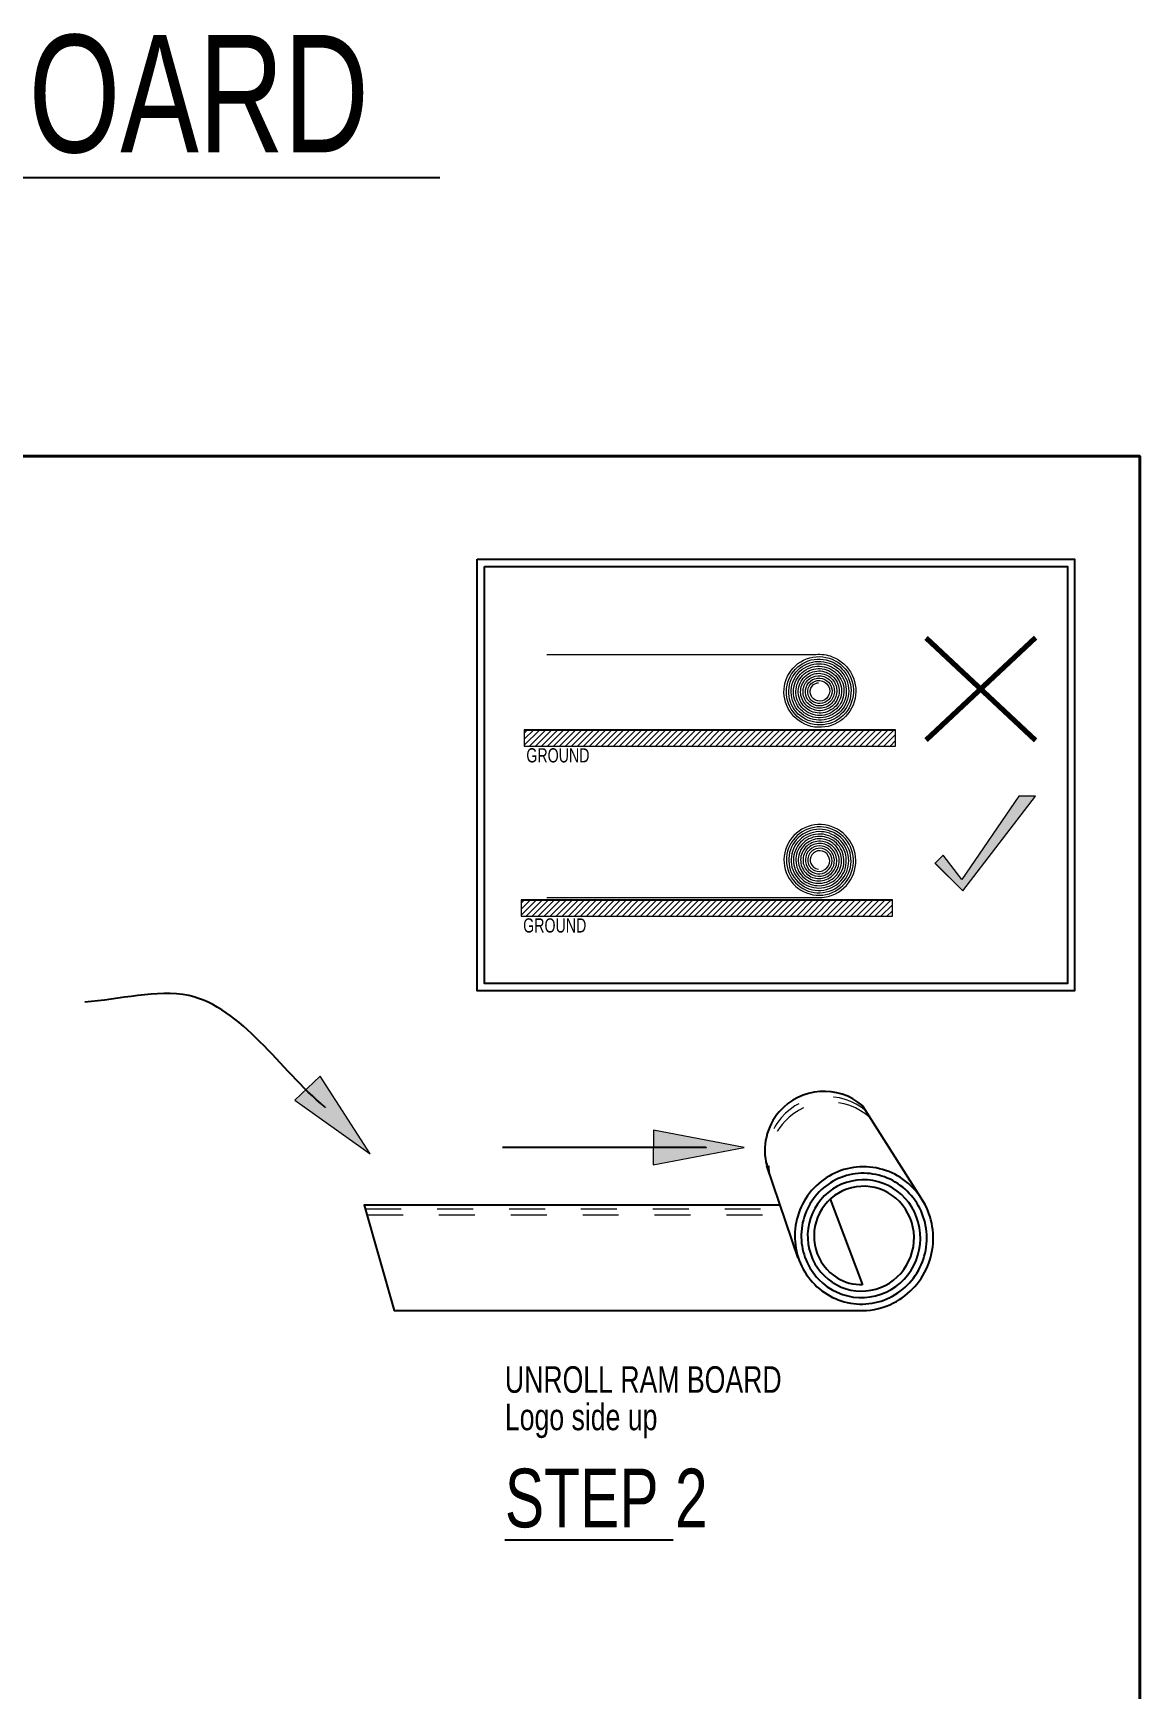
# Model space of a CAD drawing. Header units: inches. Extents: x -9 to 49, y -7 to 10.3.
# Drawn here: x 6.053 to 9.133, y 5.722 to 10.329 of the extents above; entities that cross this region are included whole.
import ezdxf

# ---------------------------------------------------------------- set-up
doc = ezdxf.new("R2010")
doc.units = ezdxf.units.IN
doc.header["$MEASUREMENT"] = 0
for name, pattern in [('AI-Linetype-118', [0.048611, 0.027778, -0.020833]), ('AI-Linetype-119', [0.048611, 0.027778, -0.020833]), ('AI-Linetype-30', [0.048611, 0.027778, -0.020833]), ('AI-Linetype-31', [0.048611, 0.027778, -0.020833])]:
    doc.linetypes.add(name, pattern=pattern)
for name, color, linetype in [('A-Anno-Titl-Otln', 7, 'Continuous'), ('A-ANNO-TXT', 7, 'Continuous'), ('A-LINE-HIDDEN', 7, 'Continuous'), ('A-LINE-HVY', 7, 'Continuous'), ('A-LINE-LIGHT', 7, 'Continuous'), ('A-LINE-SCREEN', 7, 'Continuous'), ('G-Anno-Nplt', 7, 'Continuous')]:
    doc.layers.add(name, color=color, linetype=linetype)

# ---------------------------------------------------------------- blocks, each defined once
blk = doc.blocks.new('block 8')
at = {"layer": 'A-LINE-SCREEN', "lineweight": 0}
for points in [[(8.4446, 7.8719), (8.4446, 7.9172), (7.4115, 7.9172), (7.4115, 7.8719), (8.4446, 7.8719)], [(7.4115, 7.9077), (7.4209, 7.9172)], [(7.4115, 7.891), (7.4376, 7.9172)], [(7.4115, 7.8743), (7.4543, 7.9172)], [(7.4258, 7.8719), (7.4711, 7.9172)], [(7.4425, 7.8719), (7.4878, 7.9172)], [(7.4592, 7.8719), (7.5045, 7.9172)], [(7.476, 7.8719), (7.5212, 7.9172)], [(7.4927, 7.8719), (7.538, 7.9172)], [(7.5094, 7.8719), (7.5547, 7.9172)], [(7.5261, 7.8719), (7.5714, 7.9172)], [(7.5429, 7.8719), (7.5881, 7.9172)], [(7.5596, 7.8719), (7.6049, 7.9172)], [(7.5763, 7.8719), (7.6216, 7.9172)], [(7.593, 7.8719), (7.6383, 7.9172)], [(7.6098, 7.8719), (7.655, 7.9172)], [(7.6265, 7.8719), (7.6718, 7.9172)], [(7.6432, 7.8719), (7.6885, 7.9172)], [(7.6599, 7.8719), (7.7052, 7.9172)], [(7.6767, 7.8719), (7.7219, 7.9172)], [(7.6934, 7.8719), (7.7386, 7.9172)], [(7.7101, 7.8719), (7.7554, 7.9172)], [(7.7268, 7.8719), (7.7721, 7.9172)], [(7.7436, 7.8719), (7.7888, 7.9172)], [(7.7603, 7.8719), (7.8055, 7.9172)], [(7.777, 7.8719), (7.8223, 7.9172)], [(7.7937, 7.8719), (7.839, 7.9172)], [(7.8104, 7.8719), (7.8557, 7.9172)], [(7.8272, 7.8719), (7.8724, 7.9172)], [(7.8439, 7.8719), (7.8892, 7.9172)], [(7.8606, 7.8719), (7.9059, 7.9172)], [(7.8773, 7.8719), (7.9226, 7.9172)], [(7.8941, 7.8719), (7.9393, 7.9172)], [(7.9108, 7.8719), (7.9561, 7.9172)], [(7.9275, 7.8719), (7.9728, 7.9172)], [(7.9442, 7.8719), (7.9895, 7.9172)], [(7.961, 7.8719), (8.0062, 7.9172)], [(7.9777, 7.8719), (8.023, 7.9172)], [(7.9944, 7.8719), (8.0397, 7.9172)], [(8.0111, 7.8719), (8.0564, 7.9172)], [(8.0279, 7.8719), (8.0731, 7.9172)], [(8.0446, 7.8719), (8.0898, 7.9172)], [(8.0613, 7.8719), (8.1066, 7.9172)], [(8.078, 7.8719), (8.1233, 7.9172)], [(8.0947, 7.8719), (8.14, 7.9172)], [(8.1115, 7.8719), (8.1567, 7.9172)], [(8.1282, 7.8719), (8.1735, 7.9172)], [(8.1449, 7.8719), (8.1902, 7.9172)], [(8.1616, 7.8719), (8.2069, 7.9172)], [(8.1784, 7.8719), (8.2236, 7.9172)], [(8.1951, 7.8719), (8.2404, 7.9172)], [(8.2118, 7.8719), (8.2571, 7.9172)], [(8.2285, 7.8719), (8.2738, 7.9172)], [(8.2453, 7.8719), (8.2905, 7.9172)], [(8.262, 7.8719), (8.3073, 7.9172)], [(8.2787, 7.8719), (8.324, 7.9172)], [(8.2954, 7.8719), (8.3407, 7.9172)], [(8.3122, 7.8719), (8.3574, 7.9172)], [(8.3289, 7.8719), (8.3741, 7.9172)], [(8.3456, 7.8719), (8.3909, 7.9172)], [(8.3623, 7.8719), (8.4076, 7.9172)], [(8.3791, 7.8719), (8.4243, 7.9172)], [(8.3958, 7.8719), (8.441, 7.9172)], [(8.4125, 7.8719), (8.4446, 7.9039)], [(8.4292, 7.8719), (8.4446, 7.8872)]]:
    blk.add_lwpolyline(points, dxfattribs=at)
blk = doc.blocks.new('block 9')
at = {"layer": 'A-LINE-SCREEN', "color": 8, "lineweight": 25}
blk.add_lwpolyline([(7.4115, 7.9172), (8.4446, 7.9172)], dxfattribs=at)
blk = doc.blocks.new('block 10')
at = {"layer": 'A-LINE-SCREEN', "lineweight": 0}
for points in [[(8.4534, 8.3452), (8.4534, 8.3904), (7.4203, 8.3904), (7.4203, 8.3452), (8.4534, 8.3452)], [(7.4203, 8.381), (7.4297, 8.3904)], [(7.4203, 8.3643), (7.4465, 8.3904)], [(7.4203, 8.3476), (7.4632, 8.3904)], [(7.4346, 8.3452), (7.4799, 8.3904)], [(7.4514, 8.3452), (7.4966, 8.3904)], [(7.4681, 8.3452), (7.5134, 8.3904)], [(7.4848, 8.3452), (7.5301, 8.3904)], [(7.5015, 8.3452), (7.5468, 8.3904)], [(7.5183, 8.3452), (7.5635, 8.3904)], [(7.535, 8.3452), (7.5803, 8.3904)], [(7.5517, 8.3452), (7.597, 8.3904)], [(7.5684, 8.3452), (7.6137, 8.3904)], [(7.5852, 8.3452), (7.6304, 8.3904)], [(7.6019, 8.3452), (7.6471, 8.3904)], [(7.6186, 8.3452), (7.6639, 8.3904)], [(7.6353, 8.3452), (7.6806, 8.3904)], [(7.6521, 8.3452), (7.6973, 8.3904)], [(7.6688, 8.3452), (7.714, 8.3904)], [(7.6855, 8.3452), (7.7308, 8.3904)], [(7.7022, 8.3452), (7.7475, 8.3904)], [(7.7189, 8.3452), (7.7642, 8.3904)], [(7.7357, 8.3452), (7.7809, 8.3904)], [(7.7524, 8.3452), (7.7977, 8.3904)], [(7.7691, 8.3452), (7.8144, 8.3904)], [(7.7858, 8.3452), (7.8311, 8.3904)], [(7.8026, 8.3452), (7.8478, 8.3904)], [(7.8193, 8.3452), (7.8646, 8.3904)], [(7.836, 8.3452), (7.8813, 8.3904)], [(7.8527, 8.3452), (7.898, 8.3904)], [(7.8695, 8.3452), (7.9147, 8.3904)], [(7.8862, 8.3452), (7.9314, 8.3904)], [(7.9029, 8.3452), (7.9482, 8.3904)], [(7.9196, 8.3452), (7.9649, 8.3904)], [(7.9364, 8.3452), (7.9816, 8.3904)], [(7.9531, 8.3452), (7.9983, 8.3904)], [(7.9698, 8.3452), (8.0151, 8.3904)], [(7.9865, 8.3452), (8.0318, 8.3904)], [(8.0032, 8.3452), (8.0485, 8.3904)], [(8.02, 8.3452), (8.0652, 8.3904)], [(8.0367, 8.3452), (8.082, 8.3904)], [(8.0534, 8.3452), (8.0987, 8.3904)], [(8.0701, 8.3452), (8.1154, 8.3904)], [(8.0869, 8.3452), (8.1321, 8.3904)], [(8.1036, 8.3452), (8.1489, 8.3904)], [(8.1203, 8.3452), (8.1656, 8.3904)], [(8.137, 8.3452), (8.1823, 8.3904)], [(8.1538, 8.3452), (8.199, 8.3904)], [(8.1705, 8.3452), (8.2158, 8.3904)], [(8.1872, 8.3452), (8.2325, 8.3904)], [(8.2039, 8.3452), (8.2492, 8.3904)], [(8.2207, 8.3452), (8.2659, 8.3904)], [(8.2374, 8.3452), (8.2826, 8.3904)], [(8.2541, 8.3452), (8.2994, 8.3904)], [(8.2708, 8.3452), (8.3161, 8.3904)], [(8.2876, 8.3452), (8.3328, 8.3904)], [(8.3043, 8.3452), (8.3495, 8.3904)], [(8.321, 8.3452), (8.3663, 8.3904)], [(8.3377, 8.3452), (8.383, 8.3904)], [(8.3544, 8.3452), (8.3997, 8.3904)], [(8.3712, 8.3452), (8.4164, 8.3904)], [(8.3879, 8.3452), (8.4332, 8.3904)], [(8.4046, 8.3452), (8.4499, 8.3904)], [(8.4213, 8.3452), (8.4534, 8.3772)], [(8.4381, 8.3452), (8.4534, 8.3605)]]:
    blk.add_lwpolyline(points, dxfattribs=at)
blk = doc.blocks.new('block 11')
at = {"layer": 'A-LINE-SCREEN', "color": 8, "lineweight": 25}
blk.add_lwpolyline([(7.4203, 8.3904), (8.4534, 8.3904)], dxfattribs=at)
blk = doc.blocks.new('block 345')
at = {"layer": 'A-LINE-HVY', "color": 7, "lineweight": 25}
blk.add_lwpolyline([(7.3092, 8.8449), (8.9319, 8.8449), (8.9319, 7.6844), (7.3092, 7.6844), (7.3092, 8.8449)], dxfattribs=at)
blk = doc.blocks.new('block 346')
at = {"layer": 'A-LINE-HVY', "color": 7, "lineweight": 25}
blk.add_lwpolyline([(7.2894, 8.8647), (8.9518, 8.8647), (8.9518, 7.6645), (7.2894, 7.6645), (7.2894, 8.8647)], dxfattribs=at)
blk = doc.blocks.new('block 347')
at = {"layer": 'A-LINE-HVY'}
blk.add_hatch(color=7, dxfattribs=at).paths.add_polyline_path([(8.8434, 8.2058), (8.7965, 8.2058), (8.6382, 7.9738), (8.5857, 8.0414), (8.5635, 8.0191), (8.6405, 7.9421)])
at = {"layer": 'A-LINE-HVY', "lineweight": 0}
blk.add_lwpolyline([(8.8434, 8.2058), (8.7965, 8.2058), (8.6382, 7.9738), (8.5857, 8.0414), (8.5635, 8.0191), (8.6405, 7.9421), (8.8434, 8.2058)], dxfattribs=at)
blk = doc.blocks.new('block 348')
at = {"layer": 'A-LINE-HVY'}
h = blk.add_hatch(color=7, dxfattribs=at)
h.dxf.hatch_style = 2
h.paths.add_polyline_path([(8.5632, 8.0195), (8.6405, 7.9421), (8.8434, 8.2058), (8.7965, 8.2058), (8.6382, 7.9738), (8.5857, 8.0414), (8.5635, 8.0191)])
at = {"layer": 'A-LINE-HVY', "lineweight": 0}
blk.add_lwpolyline([(8.5632, 8.0195), (8.6405, 7.9421), (8.8434, 8.2058), (8.7965, 8.2058), (8.6382, 7.9738), (8.5857, 8.0414), (8.5635, 8.0191)], dxfattribs=at)
blk = doc.blocks.new('block 367')
at = {"layer": 'A-LINE-HVY', "color": 7, "lineweight": 25}
blk.add_open_spline([(8.3621, 7.3444), (8.2934, 7.4039), (8.1895, 7.3965), (8.1299, 7.3279), (8.0943, 7.2868), (8.0813, 7.2308), (8.0951, 7.1782)], degree=3, knots=[0, 0, 0, 0, 1, 1, 1, 2, 2, 2, 2], dxfattribs=at)
blk = doc.blocks.new('block 368')
at = {"layer": 'A-LINE-HVY', "color": 7, "lineweight": 25}
blk.add_lwpolyline([(8.1323, 7.0682), (6.9751, 7.0682), (7.0585, 6.7747), (8.3676, 6.7747)], dxfattribs=at)
blk = doc.blocks.new('block 369')
at = {"layer": 'A-LINE-HVY', "color": 7, "lineweight": 25}
blk.add_lwpolyline([(8.1824, 6.9204), (8.0953, 7.1775)], dxfattribs=at)
blk = doc.blocks.new('block 370')
at = {"layer": 'A-LINE-HVY', "color": 7, "lineweight": 25}
blk.add_lwpolyline([(8.5356, 7.0698), (8.3623, 7.3437)], dxfattribs=at)
blk = doc.blocks.new('block 371')
at = {"layer": 'A-LINE-HVY', "color": 7, "lineweight": 25}
blk.add_open_spline([(8.3613, 6.7747), (8.3913, 6.7751), (8.421, 6.7824), (8.4477, 6.7958), (8.4928, 6.8185), (8.5286, 6.8589), (8.546, 6.9063), (8.5634, 6.9536), (8.5622, 7.0074), (8.5432, 7.0535), (8.5241, 7.0996), (8.4874, 7.1376), (8.4429, 7.1577), (8.3984, 7.1779), (8.3466, 7.18), (8.3011, 7.164), (8.2556, 7.1479), (8.2168, 7.1139), (8.1947, 7.0711), (8.1726, 7.0282), (8.1674, 6.977), (8.18, 6.931), (8.1927, 6.8849), (8.223, 6.8444), (8.2628, 6.8199), (8.3026, 6.7954), (8.3515, 6.7871), (8.3965, 6.7968), (8.4416, 6.8064), (8.4823, 6.834), (8.5083, 6.8719), (8.5343, 6.9098), (8.5453, 6.9577), (8.5387, 7.0028), (8.5322, 7.048), (8.5082, 7.09), (8.4734, 7.118), (8.4386, 7.146), (8.3934, 7.1598), (8.3496, 7.1561), (8.3059, 7.1524), (8.2641, 7.1313), (8.2351, 7.0986), (8.2061, 7.0659), (8.1901, 7.022), (8.191, 6.9785), (8.1918, 6.9351), (8.2096, 6.8925), (8.2392, 6.8618), (8.2687, 6.8312), (8.3098, 6.8127), (8.3516, 6.8109), (8.3933, 6.8091), (8.4351, 6.824), (8.4663, 6.8514), (8.4975, 6.8787), (8.5177, 6.9182), (8.522, 6.9592), (8.5262, 7.0003), (8.5145, 7.0425), (8.4902, 7.075), (8.4659, 7.1074), (8.4294, 7.1298), (8.3903, 7.1365), (8.3513, 7.1431), (8.3101, 7.1341), (8.2776, 7.1122), (8.2451, 7.0902), (8.2215, 7.0555), (8.2127, 7.0175), (8.2039, 6.9794), (8.2101, 6.9383), (8.2291, 6.9049), (8.2481, 6.8715), (8.2798, 6.8462), (8.3157, 6.8352), (8.3516, 6.8243), (8.3912, 6.8278), (8.4243, 6.8445), (8.4573, 6.8612), (8.4835, 6.8909), (8.4961, 6.9255), (8.5087, 6.9601), (8.5078, 6.9994), (8.4938, 7.0329), (8.4799, 7.0664), (8.4531, 7.0939), (8.4209, 7.1084), (8.3886, 7.123), (8.3511, 7.1244), (8.3183, 7.1127), (8.2855, 7.101), (8.2576, 7.0764), (8.2418, 7.0456), (8.226, 7.0148), (8.2224, 6.978), (8.2315, 6.9451), (8.2406, 6.9122), (8.2624, 6.8834), (8.2908, 6.866), (8.3121, 6.853), (8.3368, 6.8464), (8.3613, 6.8469)], degree=3, knots=[0, 0, 0, 0, 1, 1, 1, 2, 2, 2, 3, 3, 3, 4, 4, 4, 5, 5, 5, 6, 6, 6, 7, 7, 7, 8, 8, 8, 9, 9, 9, 10, 10, 10, 11, 11, 11, 12, 12, 12, 13, 13, 13, 14, 14, 14, 15, 15, 15, 16, 16, 16, 17, 17, 17, 18, 18, 18, 19, 19, 19, 20, 20, 20, 21, 21, 21, 22, 22, 22, 23, 23, 23, 24, 24, 24, 25, 25, 25, 26, 26, 26, 27, 27, 27, 28, 28, 28, 29, 29, 29, 30, 30, 30, 31, 31, 31, 32, 32, 32, 33, 33, 33, 34, 34, 34, 34], dxfattribs=at)
blk = doc.blocks.new('block 553')
at = {"layer": 'A-LINE-LIGHT', "color": 7, "lineweight": 9}
blk.add_lwpolyline([(7.4826, 7.924), (8.2314, 7.924)], dxfattribs=at)
blk = doc.blocks.new('block 554')
at = {"layer": 'A-LINE-LIGHT', "color": 7, "lineweight": 9}
blk.add_open_spline([(8.2314, 7.924), (8.2469, 7.9226), (8.2626, 7.9248), (8.2771, 7.9304), (8.3012, 7.9396), (8.3215, 7.9582), (8.3327, 7.9813), (8.344, 8.0044), (8.346, 8.0316), (8.3385, 8.0559), (8.3309, 8.0803), (8.3139, 8.1014), (8.2919, 8.1138), (8.27, 8.1263), (8.2433, 8.13), (8.219, 8.1242), (8.1946, 8.1183), (8.1728, 8.1029), (8.1592, 8.0821), (8.1455, 8.0613), (8.1402, 8.0354), (8.1444, 8.0111), (8.1486, 7.9868), (8.1624, 7.9644), (8.1819, 7.9497), (8.2015, 7.935), (8.2266, 7.9281), (8.2507, 7.9308), (8.2749, 7.9334), (8.2977, 7.9455), (8.3134, 7.9637), (8.329, 7.982), (8.3374, 8.0063), (8.3363, 8.0301), (8.3352, 8.0539), (8.3248, 8.0771), (8.3079, 8.0936), (8.2909, 8.1102), (8.2677, 8.1199), (8.2442, 8.1203), (8.2207, 8.1208), (8.1973, 8.112), (8.1801, 8.0964), (8.1628, 8.0808), (8.1518, 8.0586), (8.1499, 8.0356), (8.148, 8.0127), (8.1551, 7.9891), (8.1693, 7.9712), (8.1835, 7.9533), (8.2046, 7.9411), (8.227, 7.9378), (8.2494, 7.9345), (8.2729, 7.94), (8.2914, 7.9528), (8.3099, 7.9656), (8.3231, 7.9855), (8.3278, 8.0073), (8.3325, 8.029), (8.3285, 8.0524), (8.3172, 8.0713), (8.3058, 8.0902), (8.2871, 8.1045), (8.266, 8.1104), (8.245, 8.1164), (8.2218, 8.114), (8.2026, 8.104), (8.1833, 8.0941), (8.1682, 8.0766), (8.1611, 8.0564), (8.1539, 8.0361), (8.1548, 8.0133), (8.1634, 7.9938), (8.1719, 7.9743), (8.188, 7.9584), (8.2074, 7.9502), (8.2268, 7.9419), (8.2492, 7.9413), (8.2688, 7.9485), (8.2884, 7.9556), (8.305, 7.9704), (8.3143, 7.9889), (8.3237, 8.0073), (8.3256, 8.0293), (8.3198, 8.0489), (8.3141, 8.0686), (8.3006, 8.0857), (8.2831, 8.096), (8.2657, 8.1063), (8.2443, 8.1096), (8.2248, 8.1051), (8.2052, 8.1007), (8.1875, 8.0886), (8.1764, 8.0722), (8.1653, 8.0557), (8.1607, 8.0351), (8.1638, 8.0156), (8.1669, 7.9962), (8.1776, 7.9782), (8.193, 7.9663), (8.2084, 7.9543), (8.2283, 7.9486), (8.2475, 7.9504), (8.2667, 7.9522), (8.285, 7.9616), (8.2976, 7.9759), (8.3102, 7.9902), (8.3171, 8.0093), (8.3165, 8.0281), (8.3159, 8.047), (8.3079, 8.0655), (8.2948, 8.0787), (8.2816, 8.0919), (8.2633, 8.0998), (8.2449, 8.1004), (8.2264, 8.1011), (8.2079, 8.0944), (8.1941, 8.0824), (8.1804, 8.0703), (8.1715, 8.053), (8.1698, 8.035), (8.168, 8.017), (8.1734, 7.9985), (8.1843, 7.9843), (8.1952, 7.9702), (8.2115, 7.9604), (8.229, 7.9576), (8.2464, 7.9548), (8.2648, 7.9588), (8.2793, 7.9686), (8.2938, 7.9783), (8.3043, 7.9937), (8.3082, 8.0105), (8.312, 8.0274), (8.3092, 8.0455), (8.3006, 8.0603), (8.292, 8.0751), (8.2777, 8.0863), (8.2615, 8.0911), (8.2453, 8.0959), (8.2274, 8.0943), (8.2125, 8.0868), (8.1976, 8.0793), (8.1858, 8.0661), (8.1801, 8.0506), (8.1744, 8.0351), (8.1749, 8.0176), (8.1812, 8.0026), (8.1876, 7.9876), (8.1997, 7.9753), (8.2144, 7.9688), (8.2292, 7.9623), (8.2462, 7.9616), (8.2612, 7.9669), (8.2762, 7.9721), (8.289, 7.9832), (8.2962, 7.9971), (8.3035, 8.011), (8.3052, 8.0276), (8.301, 8.0425), (8.2968, 8.0575), (8.2868, 8.0705), (8.2738, 8.0785), (8.2607, 8.0864), (8.2446, 8.0891), (8.2299, 8.0859), (8.2151, 8.0828), (8.2018, 8.0739), (8.1933, 8.0617), (8.1848, 8.0494), (8.1812, 8.034), (8.1833, 8.0195), (8.1854, 8.0049), (8.1932, 7.9914), (8.2046, 7.9824), (8.2159, 7.9734), (8.2307, 7.9689), (8.2449, 7.9701), (8.2592, 7.9713), (8.2728, 7.978), (8.2822, 7.9885), (8.2917, 7.9989), (8.2969, 8.013), (8.2967, 8.0269), (8.2964, 8.0408), (8.2907, 8.0544), (8.2811, 8.0642), (8.2716, 8.074), (8.2583, 8.0799), (8.2448, 8.0806), (8.2313, 8.0812), (8.2178, 8.0765), (8.2077, 8.0678), (8.1976, 8.0592), (8.191, 8.0467), (8.1896, 8.0336), (8.1882, 8.0206), (8.1919, 8.0072), (8.1996, 7.9969), (8.2074, 7.9866), (8.2191, 7.9795), (8.2316, 7.9773), (8.2441, 7.9751), (8.2573, 7.9779), (8.2678, 7.9847), (8.2782, 7.9916), (8.2858, 8.0025), (8.2887, 8.0144), (8.2916, 8.0264), (8.2897, 8.0393), (8.2837, 8.0498), (8.2777, 8.0604), (8.2677, 8.0684), (8.2563, 8.0719), (8.245, 8.0754), (8.2324, 8.0744), (8.2218, 8.0693), (8.2113, 8.0641), (8.203, 8.0549), (8.1989, 8.0442), (8.1948, 8.0334), (8.195, 8.0212), (8.1993, 8.0108), (8.2036, 8.0003), (8.212, 7.9917), (8.2221, 7.9871), (8.2322, 7.9825), (8.244, 7.982), (8.2543, 7.9855), (8.2646, 7.989), (8.2734, 7.9965), (8.2784, 8.0059), (8.2835, 8.0154), (8.2847, 8.0267), (8.282, 8.0368), (8.2792, 8.047), (8.2726, 8.0559), (8.2638, 8.0613), (8.255, 8.0667), (8.2442, 8.0686), (8.2343, 8.0666), (8.2244, 8.0645), (8.2155, 8.0587), (8.2098, 8.0506), (8.204, 8.0425), (8.2016, 8.0323), (8.2029, 8.0227), (8.2042, 8.013), (8.2093, 8.0041), (8.2167, 7.9981), (8.2241, 7.9922), (8.2338, 7.9892), (8.243, 7.9899), (8.2523, 7.9906), (8.2612, 7.9949), (8.2673, 8.0016), (8.2735, 8.0083), (8.2769, 8.0174), (8.2768, 8.0263), (8.2767, 8.0352), (8.2731, 8.0439), (8.2671, 8.0502), (8.261, 8.0565), (8.2526, 8.0603), (8.2441, 8.0607), (8.2356, 8.0611), (8.2271, 8.0582), (8.2207, 8.0529), (8.2123, 8.0457), (8.208, 8.0342), (8.2095, 8.0235), (8.211, 8.0129), (8.2182, 8.0034), (8.2276, 7.9991), (8.2371, 7.9949), (8.2486, 7.9959), (8.2569, 8.0014), (8.2653, 8.0069), (8.2704, 8.0168), (8.2702, 8.0265), (8.27, 8.0362), (8.2646, 8.0454), (8.2566, 8.0502), (8.2486, 8.055), (8.2383, 8.0553), (8.2303, 8.0513), (8.2223, 8.0472), (8.2167, 8.039), (8.2159, 8.0305), (8.2151, 8.0219), (8.2189, 8.0132), (8.2254, 8.0081), (8.2294, 8.0051), (8.2342, 8.0033), (8.239, 8.0031)], degree=3, knots=[0, 0, 0, 0, 1, 1, 1, 2, 2, 2, 3, 3, 3, 4, 4, 4, 5, 5, 5, 6, 6, 6, 7, 7, 7, 8, 8, 8, 9, 9, 9, 10, 10, 10, 11, 11, 11, 12, 12, 12, 13, 13, 13, 14, 14, 14, 15, 15, 15, 16, 16, 16, 17, 17, 17, 18, 18, 18, 19, 19, 19, 20, 20, 20, 21, 21, 21, 22, 22, 22, 23, 23, 23, 24, 24, 24, 25, 25, 25, 26, 26, 26, 27, 27, 27, 28, 28, 28, 29, 29, 29, 30, 30, 30, 31, 31, 31, 32, 32, 32, 33, 33, 33, 34, 34, 34, 35, 35, 35, 36, 36, 36, 37, 37, 37, 38, 38, 38, 39, 39, 39, 40, 40, 40, 41, 41, 41, 42, 42, 42, 43, 43, 43, 44, 44, 44, 45, 45, 45, 46, 46, 46, 47, 47, 47, 48, 48, 48, 49, 49, 49, 50, 50, 50, 51, 51, 51, 52, 52, 52, 53, 53, 53, 54, 54, 54, 55, 55, 55, 56, 56, 56, 57, 57, 57, 58, 58, 58, 59, 59, 59, 60, 60, 60, 61, 61, 61, 62, 62, 62, 63, 63, 63, 64, 64, 64, 65, 65, 65, 66, 66, 66, 67, 67, 67, 68, 68, 68, 69, 69, 69, 70, 70, 70, 71, 71, 71, 72, 72, 72, 73, 73, 73, 74, 74, 74, 75, 75, 75, 76, 76, 76, 77, 77, 77, 78, 78, 78, 79, 79, 79, 80, 80, 80, 81, 81, 81, 82, 82, 82, 83, 83, 83, 84, 84, 84, 85, 85, 85, 86, 86, 86, 87, 87, 87, 88, 88, 88, 89, 89, 89, 90, 90, 90, 91, 91, 91, 92, 92, 92, 93, 93, 93, 94, 94, 94, 95, 95, 95, 96, 96, 96, 97, 97, 97, 98, 98, 98, 98], dxfattribs=at)
blk = doc.blocks.new('block 555')
at = {"layer": 'A-LINE-LIGHT', "color": 7, "lineweight": 9}
blk.add_lwpolyline([(7.4826, 8.6001), (8.2314, 8.6001)], dxfattribs=at)
blk = doc.blocks.new('block 556')
at = {"layer": 'A-LINE-LIGHT', "color": 7, "lineweight": 9}
blk.add_open_spline([(8.2314, 8.6001), (8.2469, 8.6015), (8.2626, 8.5993), (8.2771, 8.5938), (8.3012, 8.5845), (8.3215, 8.5659), (8.3327, 8.5428), (8.344, 8.5198), (8.346, 8.4925), (8.3385, 8.4682), (8.3309, 8.4439), (8.3139, 8.4227), (8.2919, 8.4103), (8.27, 8.3978), (8.2433, 8.3941), (8.219, 8.3999), (8.1946, 8.4058), (8.1728, 8.4212), (8.1592, 8.442), (8.1455, 8.4628), (8.1402, 8.4887), (8.1444, 8.513), (8.1486, 8.5373), (8.1624, 8.5597), (8.1819, 8.5744), (8.2015, 8.5891), (8.2266, 8.596), (8.2507, 8.5933), (8.2749, 8.5907), (8.2977, 8.5786), (8.3134, 8.5604), (8.329, 8.5421), (8.3374, 8.5178), (8.3363, 8.494), (8.3352, 8.4702), (8.3248, 8.447), (8.3079, 8.4305), (8.2909, 8.4139), (8.2677, 8.4042), (8.2442, 8.4038), (8.2207, 8.4033), (8.1973, 8.4121), (8.1801, 8.4277), (8.1628, 8.4433), (8.1518, 8.4655), (8.1499, 8.4885), (8.148, 8.5115), (8.1551, 8.535), (8.1693, 8.5529), (8.1835, 8.5708), (8.2046, 8.583), (8.227, 8.5863), (8.2494, 8.5896), (8.2729, 8.5841), (8.2914, 8.5713), (8.3099, 8.5585), (8.3231, 8.5386), (8.3278, 8.5168), (8.3325, 8.4951), (8.3285, 8.4717), (8.3172, 8.4528), (8.3058, 8.4339), (8.2871, 8.4196), (8.266, 8.4137), (8.245, 8.4077), (8.2218, 8.4101), (8.2026, 8.4201), (8.1833, 8.43), (8.1682, 8.4475), (8.1611, 8.4677), (8.1539, 8.488), (8.1548, 8.5108), (8.1634, 8.5303), (8.1719, 8.5498), (8.188, 8.5657), (8.2074, 8.5739), (8.2268, 8.5822), (8.2492, 8.5828), (8.2688, 8.5756), (8.2884, 8.5685), (8.305, 8.5537), (8.3143, 8.5352), (8.3237, 8.5168), (8.3256, 8.4948), (8.3198, 8.4752), (8.3141, 8.4556), (8.3006, 8.4384), (8.2831, 8.4281), (8.2657, 8.4178), (8.2443, 8.4146), (8.2248, 8.419), (8.2052, 8.4234), (8.1875, 8.4355), (8.1764, 8.4519), (8.1653, 8.4684), (8.1607, 8.489), (8.1638, 8.5085), (8.1669, 8.5279), (8.1776, 8.5459), (8.193, 8.5578), (8.2084, 8.5698), (8.2283, 8.5755), (8.2475, 8.5737), (8.2667, 8.5719), (8.285, 8.5626), (8.2976, 8.5482), (8.3102, 8.5339), (8.3171, 8.5148), (8.3165, 8.496), (8.3159, 8.4771), (8.3079, 8.4587), (8.2948, 8.4454), (8.2816, 8.4322), (8.2633, 8.4243), (8.2449, 8.4237), (8.2264, 8.4231), (8.2079, 8.4297), (8.1941, 8.4418), (8.1804, 8.4538), (8.1715, 8.4711), (8.1698, 8.4891), (8.168, 8.5071), (8.1734, 8.5256), (8.1843, 8.5398), (8.1952, 8.5539), (8.2115, 8.5637), (8.229, 8.5665), (8.2464, 8.5694), (8.2648, 8.5653), (8.2793, 8.5555), (8.2938, 8.5458), (8.3043, 8.5304), (8.3082, 8.5136), (8.312, 8.4967), (8.3092, 8.4786), (8.3006, 8.4638), (8.292, 8.4491), (8.2777, 8.4379), (8.2615, 8.433), (8.2453, 8.4282), (8.2274, 8.4298), (8.2125, 8.4373), (8.1976, 8.4448), (8.1858, 8.458), (8.1801, 8.4735), (8.1744, 8.489), (8.1749, 8.5065), (8.1812, 8.5215), (8.1876, 8.5365), (8.1997, 8.5488), (8.2144, 8.5553), (8.2292, 8.5618), (8.2462, 8.5625), (8.2612, 8.5572), (8.2762, 8.552), (8.289, 8.5409), (8.2962, 8.527), (8.3035, 8.5131), (8.3052, 8.4965), (8.301, 8.4816), (8.2968, 8.4667), (8.2868, 8.4536), (8.2738, 8.4456), (8.2607, 8.4377), (8.2446, 8.4351), (8.2299, 8.4382), (8.2151, 8.4413), (8.2018, 8.4502), (8.1933, 8.4624), (8.1848, 8.4747), (8.1812, 8.4901), (8.1833, 8.5046), (8.1854, 8.5192), (8.1932, 8.5327), (8.2046, 8.5417), (8.2159, 8.5507), (8.2307, 8.5552), (8.2449, 8.554), (8.2592, 8.5528), (8.2728, 8.5461), (8.2822, 8.5356), (8.2917, 8.5252), (8.2969, 8.5111), (8.2967, 8.4972), (8.2964, 8.4833), (8.2907, 8.4697), (8.2811, 8.4599), (8.2716, 8.4501), (8.2583, 8.4442), (8.2448, 8.4436), (8.2313, 8.4429), (8.2178, 8.4476), (8.2077, 8.4563), (8.1976, 8.4649), (8.191, 8.4774), (8.1896, 8.4905), (8.1882, 8.5035), (8.1919, 8.5169), (8.1996, 8.5272), (8.2074, 8.5375), (8.2191, 8.5446), (8.2316, 8.5468), (8.2441, 8.549), (8.2573, 8.5462), (8.2678, 8.5394), (8.2782, 8.5325), (8.2858, 8.5216), (8.2887, 8.5097), (8.2916, 8.4977), (8.2897, 8.4848), (8.2837, 8.4743), (8.2777, 8.4638), (8.2677, 8.4557), (8.2563, 8.4522), (8.245, 8.4487), (8.2324, 8.4497), (8.2218, 8.4549), (8.2113, 8.46), (8.203, 8.4692), (8.1989, 8.4799), (8.1948, 8.4907), (8.195, 8.5029), (8.1993, 8.5133), (8.2036, 8.5238), (8.212, 8.5324), (8.2221, 8.537), (8.2322, 8.5416), (8.244, 8.5421), (8.2543, 8.5386), (8.2646, 8.5351), (8.2734, 8.5276), (8.2784, 8.5182), (8.2835, 8.5087), (8.2847, 8.4974), (8.282, 8.4873), (8.2792, 8.4771), (8.2726, 8.4682), (8.2638, 8.4628), (8.255, 8.4574), (8.2442, 8.4555), (8.2343, 8.4575), (8.2244, 8.4596), (8.2155, 8.4654), (8.2098, 8.4735), (8.204, 8.4816), (8.2016, 8.4918), (8.2029, 8.5014), (8.2042, 8.5111), (8.2093, 8.52), (8.2167, 8.526), (8.2241, 8.532), (8.2338, 8.5349), (8.243, 8.5342), (8.2523, 8.5335), (8.2612, 8.5292), (8.2673, 8.5225), (8.2735, 8.5158), (8.2769, 8.5067), (8.2768, 8.4978), (8.2767, 8.4889), (8.2731, 8.4802), (8.2671, 8.4739), (8.261, 8.4676), (8.2526, 8.4638), (8.2441, 8.4634), (8.2356, 8.463), (8.2271, 8.4659), (8.2207, 8.4713), (8.2123, 8.4784), (8.208, 8.4899), (8.2095, 8.5006), (8.211, 8.5112), (8.2182, 8.5207), (8.2276, 8.525), (8.2371, 8.5293), (8.2486, 8.5283), (8.2569, 8.5227), (8.2653, 8.5172), (8.2704, 8.5073), (8.2702, 8.4976), (8.27, 8.488), (8.2646, 8.4787), (8.2566, 8.4739), (8.2486, 8.4691), (8.2383, 8.4688), (8.2303, 8.4728), (8.2223, 8.4769), (8.2167, 8.4851), (8.2159, 8.4936), (8.2151, 8.5022), (8.2189, 8.5109), (8.2254, 8.516), (8.2294, 8.519), (8.2342, 8.5208), (8.239, 8.5211)], degree=3, knots=[0, 0, 0, 0, 1, 1, 1, 2, 2, 2, 3, 3, 3, 4, 4, 4, 5, 5, 5, 6, 6, 6, 7, 7, 7, 8, 8, 8, 9, 9, 9, 10, 10, 10, 11, 11, 11, 12, 12, 12, 13, 13, 13, 14, 14, 14, 15, 15, 15, 16, 16, 16, 17, 17, 17, 18, 18, 18, 19, 19, 19, 20, 20, 20, 21, 21, 21, 22, 22, 22, 23, 23, 23, 24, 24, 24, 25, 25, 25, 26, 26, 26, 27, 27, 27, 28, 28, 28, 29, 29, 29, 30, 30, 30, 31, 31, 31, 32, 32, 32, 33, 33, 33, 34, 34, 34, 35, 35, 35, 36, 36, 36, 37, 37, 37, 38, 38, 38, 39, 39, 39, 40, 40, 40, 41, 41, 41, 42, 42, 42, 43, 43, 43, 44, 44, 44, 45, 45, 45, 46, 46, 46, 47, 47, 47, 48, 48, 48, 49, 49, 49, 50, 50, 50, 51, 51, 51, 52, 52, 52, 53, 53, 53, 54, 54, 54, 55, 55, 55, 56, 56, 56, 57, 57, 57, 58, 58, 58, 59, 59, 59, 60, 60, 60, 61, 61, 61, 62, 62, 62, 63, 63, 63, 64, 64, 64, 65, 65, 65, 66, 66, 66, 67, 67, 67, 68, 68, 68, 69, 69, 69, 70, 70, 70, 71, 71, 71, 72, 72, 72, 73, 73, 73, 74, 74, 74, 75, 75, 75, 76, 76, 76, 77, 77, 77, 78, 78, 78, 79, 79, 79, 80, 80, 80, 81, 81, 81, 82, 82, 82, 83, 83, 83, 84, 84, 84, 85, 85, 85, 86, 86, 86, 87, 87, 87, 88, 88, 88, 89, 89, 89, 90, 90, 90, 91, 91, 91, 92, 92, 92, 93, 93, 93, 94, 94, 94, 95, 95, 95, 96, 96, 96, 97, 97, 97, 98, 98, 98, 98], dxfattribs=at)
blk = doc.blocks.new('block 557')
at = {"layer": 'A-LINE-LIGHT', "color": 7, "lineweight": 70}
blk.add_lwpolyline([(8.8434, 8.6467), (8.5384, 8.3612)], dxfattribs=at)
blk = doc.blocks.new('block 558')
at = {"layer": 'A-LINE-LIGHT', "color": 7, "lineweight": 70}
blk.add_lwpolyline([(8.5384, 8.6467), (8.8434, 8.3612)], dxfattribs=at)
blk = doc.blocks.new('block 584')
at = {"layer": 'A-LINE-LIGHT', "color": 7, "linetype": 'AI-Linetype-30', "lineweight": 5}
blk.add_open_spline([(8.3714, 7.3297), (8.3011, 7.3897), (8.1954, 7.3814), (8.1353, 7.311), (8.1013, 7.2712), (8.0879, 7.2177), (8.0991, 7.1664)], degree=3, knots=[0, 0, 0, 0, 1, 1, 1, 2, 2, 2, 2], dxfattribs=at)
blk = doc.blocks.new('block 585')
at = {"layer": 'A-LINE-LIGHT', "color": 7, "linetype": 'AI-Linetype-31', "lineweight": 5}
blk.add_open_spline([(8.3836, 7.3098), (8.3153, 7.3732), (8.2086, 7.3691), (8.1452, 7.3008), (8.1052, 7.2577), (8.0906, 7.1969), (8.1066, 7.1403)], degree=3, knots=[0, 0, 0, 0, 1, 1, 1, 2, 2, 2, 2], dxfattribs=at)
blk = doc.blocks.new('block 594')
at = {"layer": 'A-LINE-LIGHT', "color": 7, "lineweight": 25}
blk.add_lwpolyline([(8.3623, 6.846), (8.2721, 7.0847)], dxfattribs=at)
blk = doc.blocks.new('block 645')
h = blk.add_hatch(color=7)
h.dxf.hatch_style = 2
h.paths.add_polyline_path([(6.866, 7.3413), (6.8674, 7.3396), (6.8655, 7.3407)])
at = {"lineweight": 0}
blk.add_lwpolyline([(6.866, 7.3413), (6.8674, 7.3396), (6.8655, 7.3407), (6.866, 7.3413)], dxfattribs=at)
at = {"color": 7, "lineweight": 25}
blk.add_open_spline([(6.8657, 7.341), (6.7393, 7.4442), (6.6358, 7.6187), (6.4864, 7.6508), (6.3981, 7.6697), (6.2938, 7.6389), (6.1975, 7.633)], degree=3, knots=[0, 0, 0, 0, 1, 1, 1, 2, 2, 2, 2], dxfattribs=at)
blk = doc.blocks.new('block 646')
h = blk.add_hatch(color=7)
h.dxf.hatch_style = 2
h.paths.add_polyline_path([(7.9255, 7.2287), (7.9277, 7.2283), (7.9255, 7.2279)])
at = {"color": 7, "lineweight": 25}
blk.add_lwpolyline([(7.9255, 7.2283), (7.3597, 7.2283)], dxfattribs=at)
at = {"lineweight": 0}
blk.add_lwpolyline([(7.9255, 7.2287), (7.9277, 7.2283), (7.9255, 7.2279), (7.9255, 7.2287)], dxfattribs=at)
blk = doc.blocks.new('block 666')
at = {"color": 7, "lineweight": 35}
blk.add_lwpolyline([(1.8665, 9.152), (1.8665, -0.5373), (9.1335, -0.5373), (9.1335, 9.152), (1.8665, 9.152)], dxfattribs=at)
blk = doc.blocks.new('block 667')
at = {"color": 7, "lineweight": 35}
blk.add_lwpolyline([(1.8665, 0.4805), (1.8665, 9.152), (9.1335, 9.152), (9.1335, 0.4805), (1.8665, 0.4805)], dxfattribs=at)
blk = doc.blocks.new('block 768')
at = {"layer": 'A-LINE-HIDDEN', "color": 7, "linetype": 'AI-Linetype-118', "lineweight": 5}
blk.add_lwpolyline([(6.9828, 7.041), (8.1416, 7.041)], dxfattribs=at)
blk = doc.blocks.new('block 769')
at = {"layer": 'A-LINE-HIDDEN', "color": 7, "linetype": 'AI-Linetype-119', "lineweight": 5}
blk.add_lwpolyline([(6.978, 7.0581), (8.1358, 7.0581)], dxfattribs=at)
blk = doc.blocks.new('block 796')
at = {"layer": 'A-ANNO-TXT', "color": 7, "insert": (7.426, 8.2991), "char_height": 0.039418, "attachment_point": 7}
blk.add_mtext('\\fMyriad Pro|b0|i0|c0|p34;\\W0.75;GROUND', dxfattribs=at)
blk = doc.blocks.new('block 797')
at = {"layer": 'A-ANNO-TXT', "color": 7, "insert": (7.4172, 7.8259), "char_height": 0.039418, "attachment_point": 7}
blk.add_mtext('\\fMyriad Pro|b0|i0|c0|p34;\\W0.75;GROUND', dxfattribs=at)
blk = doc.blocks.new('block 801')
at = {"layer": 'A-ANNO-TXT', "color": 7, "char_height": 0.073909, "attachment_point": 7}
for s, insert in [('\\fMyriad Pro|b0|i0|c0|p34;\\W0.75;UNROLL RAM BOARD', (7.3663, 6.5449)), ('\\fMyriad Pro|b0|i0|c0|p34;\\W0.75;Logo side up ', (7.3663, 6.4196))]:
    blk.add_mtext(s, dxfattribs=dict(at, insert=insert))
blk = doc.blocks.new('block 808')
at = {"layer": 'A-ANNO-TXT', "color": 2, "lineweight": 25}
blk.add_lwpolyline([(5.0038, 9.9271), (7.1852, 9.9271)], dxfattribs=at)
at = {"layer": 'A-ANNO-TXT', "color": 2, "insert": (5.0038, 9.9924), "char_height": 0.32663, "attachment_point": 7}
blk.add_mtext('\\fMyriad Pro|b0|i0|c0|p34;\\W0.75;RAM BOARD', dxfattribs=at)
blk = doc.blocks.new('block 856')
at = {"layer": 'G-Anno-Nplt', "color": 7, "lineweight": 35}
blk.add_lwpolyline([(1.8665, 9.152), (1.8665, -0.5373), (9.1335, -0.5373), (9.1335, 9.152), (1.8665, 9.152)], dxfattribs=at)
blk = doc.blocks.new('block 860')
at = {"layer": 'A-Anno-Titl-Otln', "color": 7, "lineweight": 35}
blk.add_lwpolyline([(1.8665, 9.152), (9.1335, 9.152)], dxfattribs=at)
blk = doc.blocks.new('block 861')
at = {"layer": 'A-Anno-Titl-Otln', "color": 7, "lineweight": 35}
blk.add_lwpolyline([(9.1335, 9.152), (9.1335, -0.5373)], dxfattribs=at)

msp = doc.modelspace()

# ---------------------------------------------------------------- hatches: boundary and pattern name
at = {"layer": 'A-LINE-LIGHT'}
h = msp.add_hatch(color=7, dxfattribs=at)
h.dxf.hatch_style = 2
h.paths.add_polyline_path([(6.9914, 7.2108), (6.8523, 7.4264), (6.7815, 7.3597)])
h = msp.add_hatch(color=7, dxfattribs=at)
h.dxf.hatch_style = 2
h.paths.add_polyline_path([(8.0319, 7.2282), (7.78, 7.2769), (7.7792, 7.1797)])

# ---------------------------------------------------------------- linework, layer by layer
at = {"layer": 'A-ANNO-TXT', "color": 7, "lineweight": 25}
msp.add_lwpolyline([(7.3663, 6.1367), (7.8346, 6.1367)], dxfattribs=at)
at = {"layer": 'A-LINE-LIGHT', "lineweight": 0}
for points in [[(6.9914, 7.2108), (6.8523, 7.4264), (6.7815, 7.3597), (6.9914, 7.2108)], [(8.0319, 7.2282), (7.78, 7.2769), (7.7792, 7.1797), (8.0319, 7.2282)]]:
    msp.add_lwpolyline(points, dxfattribs=at)
at = {"layer": 'A-LINE-LIGHT', "color": 7, "lineweight": 9}
msp.add_lwpolyline([(7.8509, 7.1762)], dxfattribs=at)

# ---------------------------------------------------------------- block references
for name in ['block 666', 'block 667', 'block 645', 'block 646']:
    msp.add_blockref(name, (0, 0))
at = {"layer": 'A-Anno-Titl-Otln'}
for name in ['block 860', 'block 861']:
    msp.add_blockref(name, (0, 0), dxfattribs=at)
at = {"layer": 'A-ANNO-TXT'}
for name in ['block 808', 'block 796', 'block 797', 'block 801']:
    msp.add_blockref(name, (0, 0), dxfattribs=at)
at = {"layer": 'A-LINE-HIDDEN'}
for name in ['block 769', 'block 768']:
    msp.add_blockref(name, (0, 0), dxfattribs=at)
at = {"layer": 'A-LINE-HVY'}
for name in ['block 346', 'block 345', 'block 348', 'block 347', 'block 367', 'block 370', 'block 369', 'block 371', 'block 368']:
    msp.add_blockref(name, (0, 0), dxfattribs=at)
at = {"layer": 'A-LINE-LIGHT'}
for name in ['block 557', 'block 558', 'block 555', 'block 556', 'block 554', 'block 553', 'block 584', 'block 585', 'block 594']:
    msp.add_blockref(name, (0, 0), dxfattribs=at)
at = {"layer": 'A-LINE-SCREEN'}
for name in ['block 10', 'block 11', 'block 8', 'block 9']:
    msp.add_blockref(name, (0, 0), dxfattribs=at)
at = {"layer": 'G-Anno-Nplt'}
msp.add_blockref('block 856', (0, 0), dxfattribs=at)

# ---------------------------------------------------------------- texts
at = {"layer": 'A-ANNO-TXT', "color": 7, "insert": (7.3663, 6.1693), "char_height": 0.163315, "attachment_point": 7}
msp.add_mtext('\\fMyriad Pro|b0|i0|c0|p34;\\W0.75;STEP 2', dxfattribs=at)

doc.saveas('drawing.dxf')
